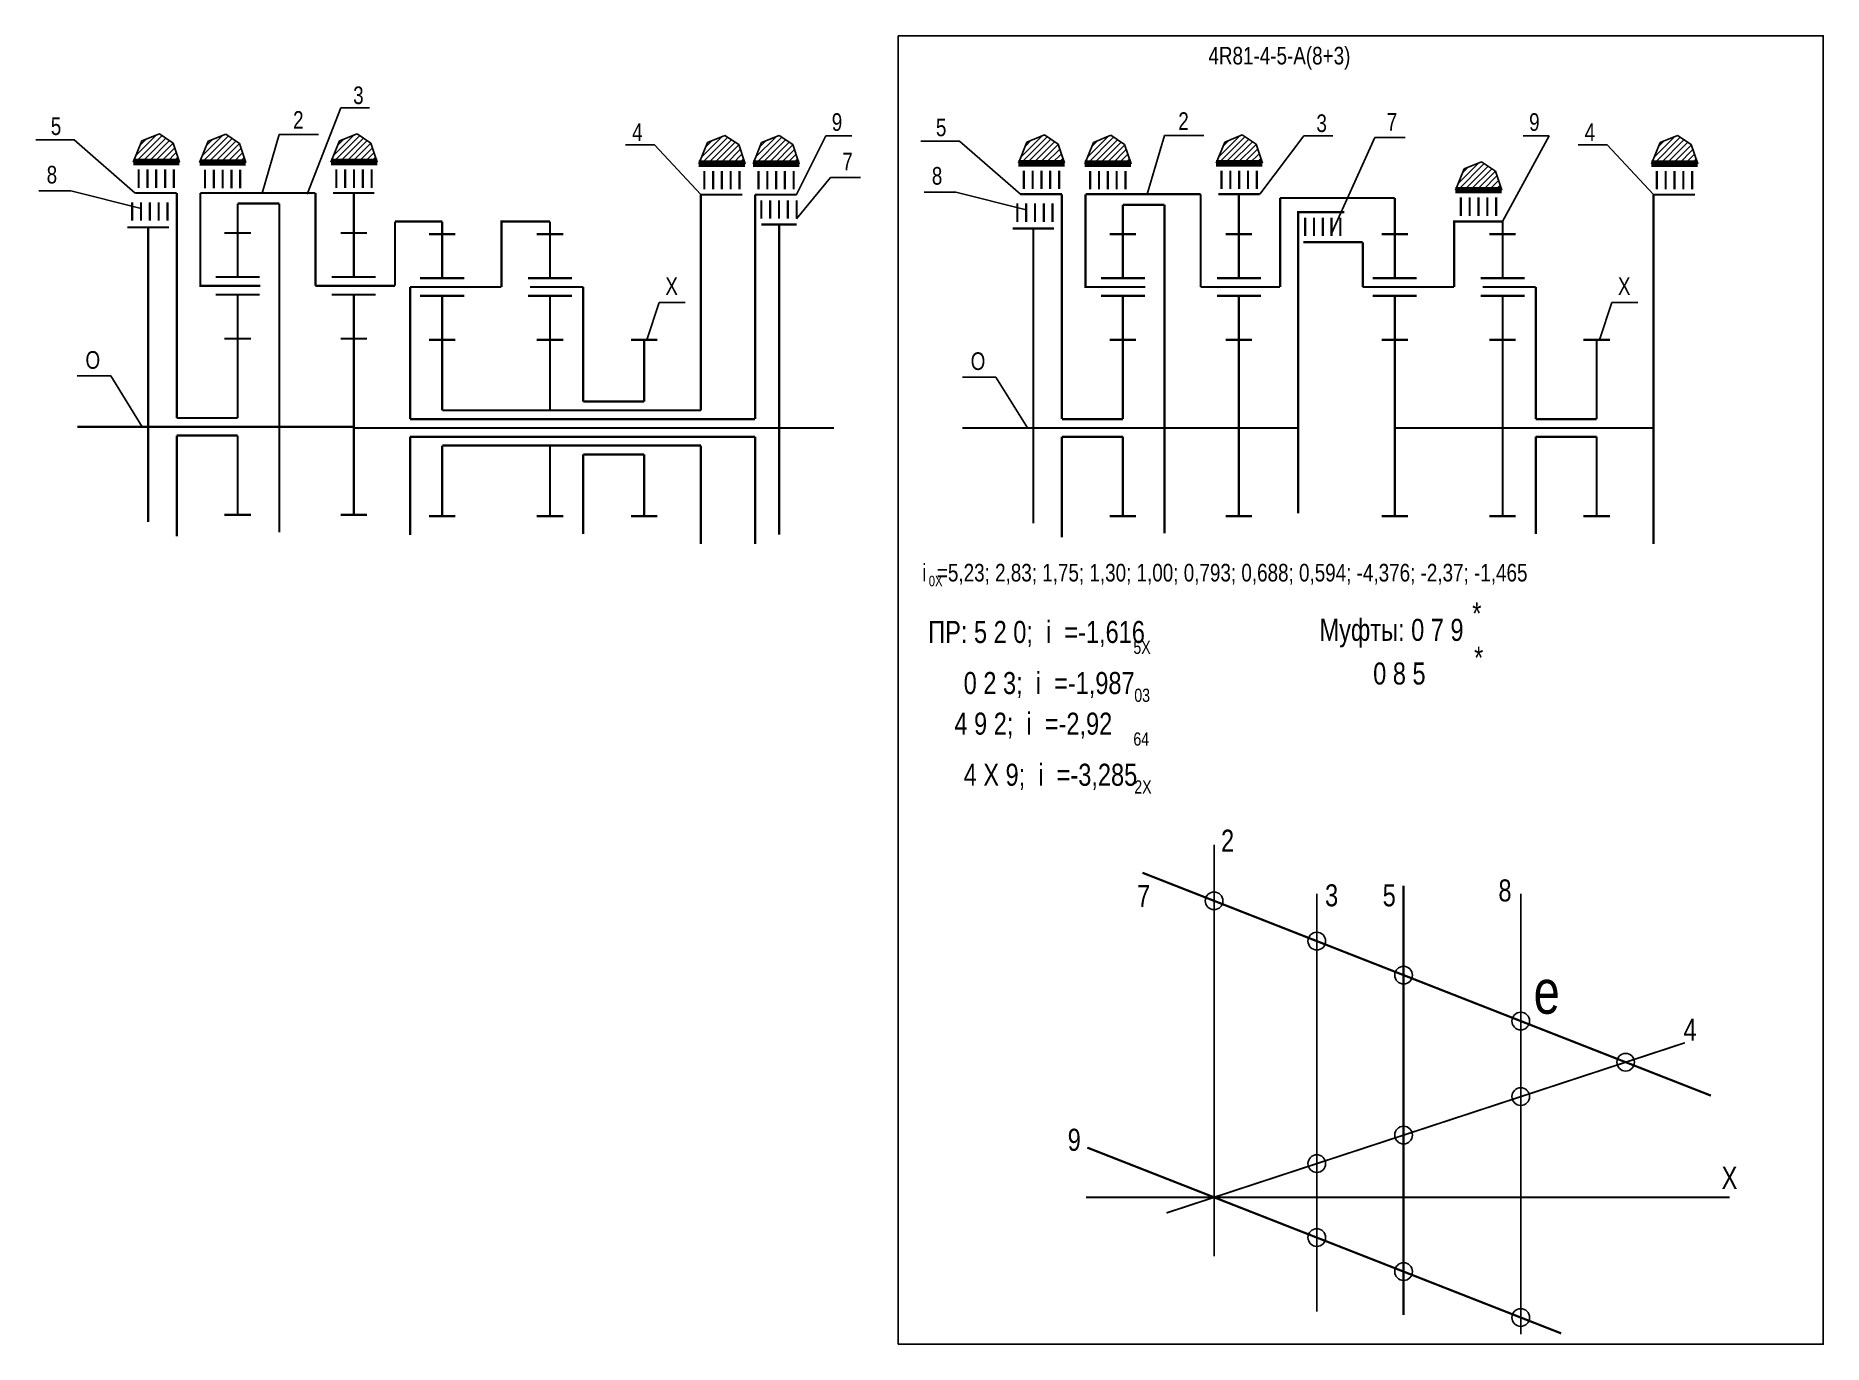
# Model space of a CAD drawing. Extents: x -548 to -142, y 153 to 450.
import ezdxf

# ---------------------------------------------------------------- set-up
doc = ezdxf.new("R2010")
doc.units = 0
doc.header["$LTSCALE"] = 15
doc.layers.get('0').update_dxf_attribs({"linetype": 'CONTINUOUS'})
doc.layers.add('DIM', color=92, linetype='CONTINUOUS')
doc.layers.add('MAIN', color=5, linetype='CONTINUOUS')
doc.styles.add('AMK', font='amk.shx', dxfattribs={"width": 0.8})

msp = doc.modelspace()

# ---------------------------------------------------------------- hatches: boundary and pattern name
at = {"layer": 'DIM'}
h = msp.add_hatch(dxfattribs=at)
h.set_pattern_fill('_USER', color=0, angle=45, style=0, pattern_type=0)
h.set_pattern_definition([(45, (-273.8526, -4.51), (-0.7071068, 0.7071068), [])])
h.paths.add_polyline_path([(-524.15, 426.01), (-526.09, 421.19), (-515.6, 421.19), (-517.04, 425.51), (-520.16, 427.63)])
h = msp.add_hatch(dxfattribs=at)
h.set_pattern_fill('_USER', color=0, angle=45, style=0, pattern_type=0)
h.set_pattern_definition([(45, (-258.784, -4.5974), (-0.7071068, 0.7071068), [])])
h.paths.add_polyline_path([(-509.08, 425.92), (-511.02, 421.1), (-500.53, 421.1), (-501.98, 425.42), (-505.09, 427.54)])
h = msp.add_hatch(dxfattribs=at)
h.set_pattern_fill('_USER', color=0, angle=45, style=0, pattern_type=0)
h.set_pattern_definition([(45, (-228.9586, -4.51), (-0.7071068, 0.7071068), [])])
h.paths.add_polyline_path([(-479.25, 426.01), (-481.2, 421.19), (-470.7, 421.19), (-472.15, 425.51), (-475.27, 427.63)])
h = msp.add_hatch(dxfattribs=at)
h.set_pattern_fill('_USER', color=0, angle=45, style=0, pattern_type=0)
h.set_pattern_definition([(45, (-145.4468, -4.873), (-0.7071068, 0.7071068), [])])
h.paths.add_polyline_path([(-395.74, 425.65), (-397.69, 420.83), (-387.19, 420.83), (-388.64, 425.15), (-391.75, 427.26)])
h = msp.add_hatch(dxfattribs=at)
h.set_pattern_fill('_USER', color=0, angle=45, style=0, pattern_type=0)
h.set_pattern_definition([(45, (-133.1404, -4.873), (-0.7071068, 0.7071068), [])])
h.paths.add_polyline_path([(-383.44, 425.65), (-385.38, 420.83), (-374.88, 420.83), (-376.33, 425.15), (-379.45, 427.26)])
h = msp.add_hatch(dxfattribs=at)
h.set_pattern_fill('_USER', color=0, angle=45, style=0, pattern_type=0)
h.set_pattern_definition([(45, (-72.9048, -4.7831), (-0.7071068, 0.7071068), [])])
h.paths.add_polyline_path([(-323.2, 425.74), (-325.14, 420.92), (-314.65, 420.92), (-316.1, 425.24), (-319.21, 427.35)])
h = msp.add_hatch(dxfattribs=at)
h.set_pattern_fill('_USER', color=0, angle=45, style=0, pattern_type=0)
h.set_pattern_definition([(45, (-57.8362, -4.8705), (-0.7071068, 0.7071068), [])])
h.paths.add_polyline_path([(-308.13, 425.65), (-310.08, 420.83), (-299.58, 420.83), (-301.03, 425.15), (-304.14, 427.27)])
h = msp.add_hatch(dxfattribs=at)
h.set_pattern_fill('_USER', color=0, angle=45, style=0, pattern_type=0)
h.set_pattern_definition([(45, (-28.0108, -4.7831), (-0.7071068, 0.7071068), [])])
h.paths.add_polyline_path([(-278.31, 425.74), (-280.25, 420.92), (-269.75, 420.92), (-271.2, 425.24), (-274.32, 427.35)])
h = msp.add_hatch(dxfattribs=at)
h.set_pattern_fill('_USER', color=0, angle=45, style=0, pattern_type=0)
h.set_pattern_definition([(45, (70.803, -4.873), (-0.7071068, 0.7071068), [])])
h.paths.add_polyline_path([(-179.49, 425.65), (-181.44, 420.83), (-170.94, 420.83), (-172.39, 425.15), (-175.5, 427.26)])
h = msp.add_hatch(dxfattribs=at)
h.set_pattern_fill('_USER', color=0, angle=45, style=0, pattern_type=0)
h.set_pattern_definition([(45, (26.3175, -10.8822), (-0.7071068, 0.7071068), [])])
h.paths.add_polyline_path([(-223.98, 419.64), (-225.92, 414.82), (-215.43, 414.82), (-216.87, 419.14), (-219.99, 421.25)])

# ---------------------------------------------------------------- linework, layer by layer
at = {"const_width": 0.4}
for points in [[(-280.72, 266.24), (-280.72, 172.82)], [(-257.4, 255.14), (-257.4, 160.27)], [(-211.1, 255.14), (-211.1, 155.11)], [(-291.52, 182.67), (-173.85, 221.29)]]:
    msp.add_lwpolyline(points, dxfattribs=at)
at = {"layer": 'DIM', "color": 0}
for p, q in [((-478.99, 433.5), (-486.62, 413.9)), ((-478.99, 433.5), (-472.42, 433.5)), ((-548.22, 426.23), (-539.49, 426.23)), ((-539.49, 426.23), (-525.63, 414.17)), ((-524.15, 426.01), (-520.16, 427.63)), ((-520.16, 427.63), (-517.04, 425.51)), ((-509.08, 425.92), (-505.09, 427.54)), ((-505.09, 427.54), (-501.98, 425.42)), ((-492.95, 427.47), (-496.85, 414.17)), ((-492.95, 427.47), (-484.02, 427.47)), ((-479.25, 426.01), (-475.27, 427.63)), ((-475.27, 427.63), (-472.15, 425.51)), ((-395.74, 425.65), (-391.75, 427.26)), ((-391.75, 427.26), (-388.64, 425.15)), ((-383.44, 425.65), (-379.45, 427.26)), ((-379.45, 427.26), (-376.33, 425.15)), ((-368.89, 427.18), (-375.5, 413.81)), ((-368.89, 427.18), (-362.98, 427.18)), ((-323.2, 425.74), (-319.21, 427.35)), ((-319.21, 427.35), (-316.1, 425.24)), ((-308.13, 425.65), (-304.14, 427.27)), ((-304.14, 427.27), (-301.03, 425.15)), ((-292, 427.2), (-295.9, 413.9)), ((-292, 427.2), (-283.07, 427.2)), ((-278.31, 425.74), (-274.32, 427.35)), ((-274.32, 427.35), (-271.2, 425.24)), ((-260.33, 427.17), (-270.37, 413.9)), ((-260.33, 427.17), (-253.76, 427.17)), ((-244.2, 426.79), (-254.05, 404.96)), ((-244.2, 426.79), (-237.34, 426.79)), ((-204.67, 427.18), (-215.22, 407.7)), ((-210.58, 427.18), (-204.67, 427.18)), ((-179.49, 425.65), (-175.5, 427.26)), ((-175.5, 427.26), (-172.39, 425.15)), ((-526.09, 421.19), (-524.15, 426.01)), ((-517.04, 425.51), (-515.6, 421.19)), ((-511.02, 421.1), (-509.08, 425.92)), ((-501.98, 425.42), (-500.53, 421.1)), ((-481.2, 421.19), (-479.25, 426.01)), ((-472.15, 425.51), (-470.7, 421.19)), ((-414.32, 425.1), (-407.75, 425.1)), ((-407.75, 425.1), (-397.22, 413.81)), ((-397.69, 420.83), (-395.74, 425.65)), ((-388.64, 425.15), (-387.19, 420.83)), ((-385.38, 420.83), (-383.44, 425.65)), ((-376.33, 425.15), (-374.88, 420.83)), ((-347.27, 425.95), (-338.54, 425.95)), ((-338.54, 425.95), (-324.68, 413.9)), ((-325.14, 420.92), (-323.2, 425.74)), ((-316.1, 425.24), (-314.65, 420.92)), ((-310.08, 420.83), (-308.13, 425.65)), ((-301.03, 425.15), (-299.58, 420.83)), ((-280.25, 420.92), (-278.31, 425.74)), ((-271.2, 425.24), (-269.75, 420.92)), ((-198.07, 425.1), (-191.5, 425.1)), ((-191.5, 425.1), (-180.97, 413.81)), ((-181.44, 420.83), (-179.49, 425.65)), ((-172.39, 425.15), (-170.94, 420.83)), ((-524.84, 421), (-517.93, 421)), ((-479.95, 421), (-473.03, 421)), ((-396.43, 420.64), (-389.52, 420.64)), ((-384.13, 420.64), (-377.21, 420.64)), ((-323.89, 420.73), (-316.98, 420.73)), ((-279, 420.73), (-272.08, 420.73)), ((-225.92, 414.82), (-223.98, 419.64)), ((-223.98, 419.64), (-219.99, 421.25)), ((-219.99, 421.25), (-216.87, 419.14)), ((-216.87, 419.14), (-215.43, 414.82)), ((-180.18, 420.64), (-173.27, 420.64)), ((-540.26, 414.65), (-547.52, 414.65)), ((-540.26, 414.65), (-524.32, 410.63)), ((-367.81, 417.73), (-375.49, 408.33)), ((-367.81, 417.73), (-360.95, 417.73)), ((-339.31, 414.38), (-346.57, 414.38)), ((-339.31, 414.38), (-323.38, 410.35)), ((-224.67, 414.63), (-217.76, 414.63)), ((-406.67, 389.3), (-409.49, 380.84)), ((-406.67, 389.3), (-400.76, 389.3)), ((-190.42, 389.3), (-193.24, 380.84)), ((-190.42, 389.3), (-184.51, 389.3)), ((-531.18, 372.67), (-538.79, 372.67)), ((-531.18, 372.67), (-524.05, 361.11)), ((-330.24, 372.4), (-337.84, 372.4)), ((-330.24, 372.4), (-323.1, 360.84))]:
    msp.add_line(p, q, dxfattribs=at)
for points, const_width in [([(-516.21, 414.17), (-516.21, 363.11)], 0.5), ([(-506.61, 393.11), (-510.85, 393.11), (-510.85, 414.17)], 0.5), ([(-484.73, 414.17), (-510.85, 414.17)], 0.5), ([(-484.73, 393.11), (-484.73, 414.17)], 0.5), ([(-397.22, 413.81), (-397.22, 364.84)], 0.5), ([(-384.91, 413.81), (-384.91, 362.84)], 0.5), ([(-315.27, 413.9), (-315.27, 362.84)], 0.5), ([(-305.67, 392.84), (-309.9, 392.84), (-309.9, 413.9)], 0.5), ([(-283.78, 413.9), (-309.9, 413.9)], 0.5), ([(-283.78, 392.84), (-283.78, 413.9)], 0.5), ([(-180.97, 413.81), (-180.97, 360.84)], 0.5), ([(-502.37, 411.77), (-492.93, 411.77)], 0.5), ([(-492.93, 411.77), (-492.93, 337.18)], 0.5), ([(-301.42, 411.49), (-291.99, 411.49)], 0.5), ([(-291.99, 411.49), (-291.99, 336.91)], 0.5), ([(-265.72, 392.84), (-265.72, 413.04)], 0.5), ([(-239.7, 413.04), (-265.72, 413.04)], 0.5), ([(-261.64, 341.46), (-261.64, 409.83), (-251.12, 409.83)], 0.5), ([(-527.39, 406.39), (-518, 406.39)], 0.5), ([(-522.69, 406.39), (-522.69, 339.49)], 0.5), ([(-466.67, 393.11), (-466.67, 407.7)], 0.5), ([(-455.95, 407.7), (-466.67, 407.7)], 0.5), ([(-431.47, 407.7), (-442.49, 407.7), (-442.49, 392.84)], 0.5), ([(-383.49, 407.03), (-375.45, 407.03)], 0.5), ([(-379.47, 407.03), (-379.47, 336.64)], 0.5), ([(-326.44, 406.11), (-317.05, 406.11)], 0.5), ([(-321.75, 406.11), (-321.75, 339.22)], 0.5), ([(-215.22, 407.7), (-226.24, 407.7), (-226.24, 392.84)], 0.5), ([(-246.97, 403.01), (-246.97, 392.84)], 0.5), ([(-463.22, 392.84), (-463.22, 362.84)], 0.5), ([(-423.93, 392.84), (-423.93, 366.84)], 0.5), ([(-207.68, 392.84), (-207.68, 362.84)], 0.5), ([(-423.93, 366.84), (-410.12, 366.84)], 0.5), ([(-538.8, 361.11), (-476.03, 361.11)], 0.5), ([(-516.21, 363.11), (-502.37, 363.11)], 0.5), ([(-463.22, 362.84), (-384.91, 362.84)], 0.5), ([(-455.95, 364.84), (-397.22, 364.84)], 0.5), ([(-315.27, 362.84), (-301.42, 362.84)], 0.5), ([(-207.68, 362.84), (-193.87, 362.84)], 0.5), ([(-516.21, 359.11), (-502.37, 359.11)], 0.5), ([(-516.21, 359.11), (-516.21, 336.27)], 0.5), ([(-476.03, 360.84), (-366.99, 360.84)], 0.5), ([(-463.22, 358.84), (-384.91, 358.84)], 0.5), ([(-463.22, 358.84), (-463.22, 336.57)], 0.5), ([(-455.95, 360.84), (-425.34, 360.84)], 0.5), ([(-384.91, 358.84), (-384.91, 334.49)], 0.5), ([(-337.85, 360.84), (-261.64, 360.84)], 0.5), ([(-315.27, 358.84), (-301.42, 358.84)], 0.5), ([(-315.27, 358.84), (-315.27, 335.99)], 0.5), ([(-239.7, 360.84), (-209.09, 360.84)], 0.5), ([(-239.7, 360.84), (-180.97, 360.84)], 0.5), ([(-207.68, 358.84), (-193.87, 358.84)], 0.5), ([(-207.68, 358.84), (-207.68, 336.78)], 0.5), ([(-180.97, 360.84), (-180.97, 334.49)], 0.5), ([(-455.95, 356.84), (-397.22, 356.84)], 0.5), ([(-423.93, 354.84), (-423.93, 336.78)], 0.5), ([(-423.93, 354.84), (-410.12, 354.84)], 0.5), ([(-397.22, 356.84), (-397.22, 334.49)], 0.5), ([(-167.93, 209.3), (-296.99, 259.89)], 0.5), ([(-237.7, 256.94), (-237.7, 159.48)], 0.5), ([(-201.92, 155.33), (-309.5, 197.5)], 0.5), ([(-309.78, 186.22), (-163.68, 186.22)], 0.4)]:
    msp.add_lwpolyline(points, dxfattribs=dict(at, const_width=const_width))
for centre in [(-280.72, 253.51), (-257.4, 244.37), (-237.7, 236.65), (-211.1, 226.22), (-187.29, 216.88), (-211.1, 209.07), (-237.7, 200.34), (-257.4, 193.87), (-257.4, 177.08), (-237.7, 169.36), (-211.1, 158.93)]:
    msp.add_circle(centre, 2, dxfattribs=at)
at = {"layer": 'MAIN'}
for points in [[(-352.43, 152.87), (-352.43, 449.87)], [(-352.43, 449.87), (-142.43, 449.87), (-142.43, 152.87), (-352.43, 152.87)]]:
    msp.add_lwpolyline(points, dxfattribs=at)
at = {"layer": 'MAIN', "color": 0}
for points, const_width in [([(-526.09, 421.19), (-515.6, 421.19)], 1.5), ([(-516.86, 419.54), (-516.86, 415.34)], 0.5), ([(-511.02, 421.1), (-500.53, 421.1)], 1.5), ([(-501.79, 419.45), (-501.79, 415.25)], 0.5), ([(-481.2, 421.19), (-470.7, 421.19)], 1.5), ([(-471.97, 419.54), (-471.97, 415.34)], 0.5), ([(-397.69, 420.83), (-387.19, 420.83)], 1.5), ([(-388.45, 419.18), (-388.45, 414.98)], 0.5), ([(-385.38, 420.83), (-374.88, 420.83)], 1.5), ([(-376.15, 419.18), (-376.15, 414.98)], 0.5), ([(-325.14, 420.92), (-314.65, 420.92)], 1.5), ([(-315.91, 419.27), (-315.91, 415.07)], 0.5), ([(-310.08, 420.83), (-299.58, 420.83)], 1.5), ([(-300.84, 419.18), (-300.84, 414.98)], 0.5), ([(-280.25, 420.92), (-269.75, 420.92)], 1.5), ([(-271.02, 419.27), (-271.02, 415.07)], 0.5), ([(-181.44, 420.83), (-170.94, 420.83)], 1.5), ([(-172.2, 419.18), (-172.2, 414.98)], 0.5), ([(-525.63, 414.17), (-516.21, 414.17)], 0.5), ([(-480.73, 414.17), (-471.32, 414.17)], 0.5), ([(-476.03, 405.11), (-476.03, 414.17)], 0.5), ([(-397.22, 413.81), (-387.81, 413.81)], 0.5), ([(-384.91, 413.81), (-375.5, 413.81)], 0.5), ([(-324.68, 413.9), (-315.27, 413.9)], 0.5), ([(-279.79, 413.9), (-270.37, 413.9)], 0.5), ([(-275.08, 404.84), (-275.08, 413.9)], 0.5), ([(-225.92, 414.82), (-215.43, 414.82)], 1.5), ([(-180.97, 413.81), (-171.56, 413.81)], 0.5), ([(-518.32, 412.08), (-518.32, 407.88)], 0.5), ([(-502.37, 405.11), (-502.37, 411.77)], 0.5), ([(-375.49, 412.53), (-375.49, 408.33)], 0.5), ([(-317.38, 411.81), (-317.38, 407.61)], 0.5), ([(-301.42, 404.84), (-301.42, 411.49)], 0.5), ([(-239.7, 404.84), (-239.7, 413.04)], 0.5), ([(-216.69, 413.17), (-216.69, 408.97)], 0.5), ([(-455.95, 404.84), (-455.95, 407.7)], 0.5), ([(-431.47, 394.84), (-431.47, 407.7)], 0.5), ([(-252.05, 408.6), (-252.05, 404.4)], 0.5), ([(-215.22, 394.84), (-215.22, 407.7)], 0.5), ([(-502.37, 405.11), (-505.37, 405.11)], 0.5), ([(-502.37, 395.11), (-502.37, 405.11)], 0.5), ([(-502.37, 405.11), (-499.37, 405.11)], 0.5), ([(-476.03, 405.11), (-479.03, 405.11)], 0.5), ([(-476.03, 395.11), (-476.03, 405.11)], 0.5), ([(-476.03, 405.11), (-473.03, 405.11)], 0.5), ([(-455.95, 404.84), (-458.95, 404.84)], 0.5), ([(-455.95, 394.84), (-455.95, 404.84)], 0.5), ([(-455.95, 404.84), (-452.95, 404.84)], 0.5), ([(-431.47, 404.84), (-434.47, 404.84)], 0.5), ([(-431.47, 404.84), (-428.47, 404.84)], 0.5), ([(-301.42, 404.84), (-304.42, 404.84)], 0.5), ([(-301.42, 394.84), (-301.42, 404.84)], 0.5), ([(-301.42, 404.84), (-298.42, 404.84)], 0.5), ([(-275.08, 404.84), (-278.08, 404.84)], 0.5), ([(-275.08, 394.84), (-275.08, 404.84)], 0.5), ([(-275.08, 404.84), (-272.08, 404.84)], 0.5), ([(-260.45, 403.01), (-246.97, 403.01)], 0.5), ([(-239.7, 404.84), (-242.7, 404.84)], 0.5), ([(-239.7, 394.84), (-239.7, 404.84)], 0.5), ([(-239.7, 404.84), (-236.7, 404.84)], 0.5), ([(-215.22, 404.84), (-218.22, 404.84)], 0.5), ([(-215.22, 404.84), (-212.22, 404.84)], 0.5), ([(-502.37, 391.11), (-507.37, 391.11)], 0.5), ([(-497.23, 393.11), (-506.61, 393.11)], 0.5), ([(-502.37, 381.11), (-502.37, 391.11), (-497.37, 391.11)], 0.5), ([(-466.67, 393.11), (-484.73, 393.11)], 0.5), ([(-476.03, 391.11), (-481.03, 391.11)], 0.5), ([(-476.03, 381.11), (-476.03, 391.11), (-471.03, 391.11)], 0.5), ([(-442.49, 392.84), (-463.22, 392.84)], 0.5), ([(-455.95, 390.84), (-460.95, 390.84)], 0.5), ([(-455.95, 380.84), (-455.95, 390.84), (-450.95, 390.84)], 0.5), ([(-431.47, 390.84), (-436.47, 390.84)], 0.5), ([(-423.93, 392.84), (-435.99, 392.84)], 0.5), ([(-431.47, 380.84), (-431.47, 390.84), (-426.47, 390.84)], 0.5), ([(-301.42, 390.84), (-306.42, 390.84)], 0.5), ([(-296.29, 392.84), (-305.67, 392.84)], 0.5), ([(-301.42, 380.84), (-301.42, 390.84), (-296.42, 390.84)], 0.5), ([(-265.72, 392.84), (-283.78, 392.84)], 0.5), ([(-275.08, 390.84), (-280.08, 390.84)], 0.5), ([(-275.08, 380.84), (-275.08, 390.84), (-270.08, 390.84)], 0.5), ([(-226.24, 392.84), (-246.97, 392.84)], 0.5), ([(-239.7, 390.84), (-244.7, 390.84)], 0.5), ([(-239.7, 380.84), (-239.7, 390.84), (-234.7, 390.84)], 0.5), ([(-215.22, 390.84), (-220.22, 390.84)], 0.5), ([(-207.68, 392.84), (-219.74, 392.84)], 0.5), ([(-215.22, 380.84), (-215.22, 390.84), (-210.22, 390.84)], 0.5), ([(-502.37, 381.11), (-505.37, 381.11)], 0.5), ([(-502.37, 363.11), (-502.37, 381.11)], 0.5), ([(-502.37, 381.11), (-499.37, 381.11)], 0.5), ([(-476.03, 381.11), (-479.03, 381.11)], 0.5), ([(-476.03, 361.11), (-476.03, 381.11)], 0.5), ([(-476.03, 381.11), (-473.03, 381.11)], 0.5), ([(-455.95, 380.84), (-458.95, 380.84)], 0.5), ([(-455.95, 364.84), (-455.95, 380.84)], 0.5), ([(-455.95, 380.84), (-452.95, 380.84)], 0.5), ([(-431.47, 380.84), (-434.47, 380.84)], 0.5), ([(-431.47, 364.84), (-431.47, 380.84)], 0.5), ([(-431.47, 380.84), (-428.47, 380.84)], 0.5), ([(-410.12, 380.84), (-413.12, 380.84)], 0.5), ([(-410.12, 380.84), (-407.12, 380.84)], 0.5), ([(-410.12, 366.84), (-410.12, 380.84)], 0.5), ([(-301.42, 380.84), (-304.42, 380.84)], 0.5), ([(-301.42, 362.84), (-301.42, 380.84)], 0.5), ([(-301.42, 380.84), (-298.42, 380.84)], 0.5), ([(-275.08, 380.84), (-278.08, 380.84)], 0.5), ([(-275.08, 360.84), (-275.08, 380.84)], 0.5), ([(-275.08, 380.84), (-272.08, 380.84)], 0.5), ([(-239.7, 380.84), (-242.7, 380.84)], 0.5), ([(-239.7, 360.84), (-239.7, 380.84)], 0.5), ([(-239.7, 380.84), (-236.7, 380.84)], 0.5), ([(-215.22, 380.84), (-218.22, 380.84)], 0.5), ([(-215.22, 360.84), (-215.22, 380.84)], 0.5), ([(-215.22, 380.84), (-212.22, 380.84)], 0.5), ([(-193.87, 380.84), (-196.87, 380.84)], 0.5), ([(-193.87, 380.84), (-190.87, 380.84)], 0.5), ([(-193.87, 362.84), (-193.87, 380.84)], 0.5), ([(-476.03, 361.11), (-476.03, 341.11)], 0.5), ([(-502.37, 359.11), (-502.37, 341.11)], 0.5), ([(-301.42, 358.84), (-301.42, 340.84)], 0.5), ([(-275.08, 360.84), (-275.08, 340.84)], 0.5), ([(-239.7, 360.84), (-239.7, 340.84)], 0.5), ([(-215.22, 360.84), (-215.22, 340.84)], 0.5), ([(-193.87, 358.84), (-193.87, 340.84)], 0.5), ([(-455.95, 356.84), (-455.95, 340.84)], 0.5), ([(-431.47, 356.84), (-431.47, 340.84)], 0.5), ([(-410.12, 354.84), (-410.12, 340.84)], 0.5), ([(-502.37, 341.11), (-505.37, 341.11)], 0.5), ([(-502.37, 341.11), (-499.37, 341.11)], 0.5), ([(-476.03, 341.11), (-479.03, 341.11)], 0.5), ([(-476.03, 341.11), (-473.03, 341.11)], 0.5), ([(-455.95, 340.84), (-458.95, 340.84)], 0.5), ([(-455.95, 340.84), (-452.95, 340.84)], 0.5), ([(-431.47, 340.84), (-434.47, 340.84)], 0.5), ([(-431.47, 340.84), (-428.47, 340.84)], 0.5), ([(-410.12, 340.84), (-413.12, 340.84)], 0.5), ([(-410.12, 340.84), (-407.12, 340.84)], 0.5), ([(-301.42, 340.84), (-304.42, 340.84)], 0.5), ([(-301.42, 340.84), (-298.42, 340.84)], 0.5), ([(-275.08, 340.84), (-278.08, 340.84)], 0.5), ([(-275.08, 340.84), (-272.08, 340.84)], 0.5), ([(-239.7, 340.84), (-242.7, 340.84)], 0.5), ([(-239.7, 340.84), (-236.7, 340.84)], 0.5), ([(-215.22, 340.84), (-218.22, 340.84)], 0.5), ([(-215.22, 340.84), (-212.22, 340.84)], 0.5), ([(-193.87, 340.84), (-196.87, 340.84)], 0.5), ([(-193.87, 340.84), (-190.87, 340.84)], 0.5)]:
    msp.add_lwpolyline(points, dxfattribs=dict(at, const_width=const_width))
for points in [[(-524.86, 419.54, 0.5, 0.5, 0), (-524.86, 415.34, 0.5, 0.5, 0)], [(-522.86, 419.54, 0.5, 0.5, 0), (-522.86, 415.34, 0.5, 0.5, 0)], [(-520.86, 419.54, 0.5, 0.5, 0), (-520.86, 415.34, 0.5, 0.5, 0)], [(-518.86, 419.54, 0.5, 0.5, 0), (-518.86, 415.34, 0.5, 0.5, 0)], [(-509.79, 419.45, 0.5, 0.5, 0), (-509.79, 415.25, 0.5, 0.5, 0)], [(-507.79, 419.45, 0.5, 0.5, 0), (-507.79, 415.25, 0.5, 0.5, 0)], [(-505.79, 419.45, 0.5, 0.5, 0), (-505.79, 415.25, 0.5, 0.5, 0)], [(-503.79, 419.45, 0.5, 0.5, 0), (-503.79, 415.25, 0.5, 0.5, 0)], [(-479.97, 419.54, 0.5, 0.5, 0), (-479.97, 415.34, 0.5, 0.5, 0)], [(-477.97, 419.54, 0.5, 0.5, 0), (-477.97, 415.34, 0.5, 0.5, 0)], [(-475.97, 419.54, 0.5, 0.5, 0), (-475.97, 415.34, 0.5, 0.5, 0)], [(-473.97, 419.54, 0.5, 0.5, 0), (-473.97, 415.34, 0.5, 0.5, 0)], [(-396.45, 419.18, 0.5, 0.5, 0), (-396.45, 414.98, 0.5, 0.5, 0)], [(-394.45, 419.18, 0.5, 0.5, 0), (-394.45, 414.98, 0.5, 0.5, 0)], [(-392.45, 419.18, 0.5, 0.5, 0), (-392.45, 414.98, 0.5, 0.5, 0)], [(-390.45, 419.18, 0.5, 0.5, 0), (-390.45, 414.98, 0.5, 0.5, 0)], [(-384.15, 419.18, 0.5, 0.5, 0), (-384.15, 414.98, 0.5, 0.5, 0)], [(-382.15, 419.18, 0.5, 0.5, 0), (-382.15, 414.98, 0.5, 0.5, 0)], [(-380.15, 419.18, 0.5, 0.5, 0), (-380.15, 414.98, 0.5, 0.5, 0)], [(-378.15, 419.18, 0.5, 0.5, 0), (-378.15, 414.98, 0.5, 0.5, 0)], [(-323.91, 419.27, 0.5, 0.5, 0), (-323.91, 415.07, 0.5, 0.5, 0)], [(-321.91, 419.27, 0.5, 0.5, 0), (-321.91, 415.07, 0.5, 0.5, 0)], [(-319.91, 419.27, 0.5, 0.5, 0), (-319.91, 415.07, 0.5, 0.5, 0)], [(-317.91, 419.27, 0.5, 0.5, 0), (-317.91, 415.07, 0.5, 0.5, 0)], [(-308.84, 419.18, 0.5, 0.5, 0), (-308.84, 414.98, 0.5, 0.5, 0)], [(-306.84, 419.18, 0.5, 0.5, 0), (-306.84, 414.98, 0.5, 0.5, 0)], [(-304.84, 419.18, 0.5, 0.5, 0), (-304.84, 414.98, 0.5, 0.5, 0)], [(-302.84, 419.18, 0.5, 0.5, 0), (-302.84, 414.98, 0.5, 0.5, 0)], [(-279.02, 419.27, 0.5, 0.5, 0), (-279.02, 415.07, 0.5, 0.5, 0)], [(-277.02, 419.27, 0.5, 0.5, 0), (-277.02, 415.07, 0.5, 0.5, 0)], [(-275.02, 419.27, 0.5, 0.5, 0), (-275.02, 415.07, 0.5, 0.5, 0)], [(-273.02, 419.27, 0.5, 0.5, 0), (-273.02, 415.07, 0.5, 0.5, 0)], [(-180.2, 419.18, 0.5, 0.5, 0), (-180.2, 414.98, 0.5, 0.5, 0)], [(-178.2, 419.18, 0.5, 0.5, 0), (-178.2, 414.98, 0.5, 0.5, 0)], [(-176.2, 419.18, 0.5, 0.5, 0), (-176.2, 414.98, 0.5, 0.5, 0)], [(-174.2, 419.18, 0.5, 0.5, 0), (-174.2, 414.98, 0.5, 0.5, 0)], [(-526.32, 412.08, 0.5, 0.5, 0), (-526.32, 407.88, 0.5, 0.5, 0)], [(-524.32, 412.08, 0.5, 0.5, 0), (-524.32, 407.88, 0.5, 0.5, 0)], [(-522.32, 412.08, 0.5, 0.5, 0), (-522.32, 407.88, 0.5, 0.5, 0)], [(-520.32, 412.08, 0.5, 0.5, 0), (-520.32, 407.88, 0.5, 0.5, 0)], [(-383.49, 412.53, 0.5, 0.5, 0), (-383.49, 408.33, 0.5, 0.5, 0)], [(-381.49, 412.53, 0.5, 0.5, 0), (-381.49, 408.33, 0.5, 0.5, 0)], [(-379.49, 412.53, 0.5, 0.5, 0), (-379.49, 408.33, 0.5, 0.5, 0)], [(-377.49, 412.53, 0.5, 0.5, 0), (-377.49, 408.33, 0.5, 0.5, 0)], [(-325.38, 411.81, 0.5, 0.5, 0), (-325.38, 407.61, 0.5, 0.5, 0)], [(-323.38, 411.81, 0.5, 0.5, 0), (-323.38, 407.61, 0.5, 0.5, 0)], [(-321.38, 411.81, 0.5, 0.5, 0), (-321.38, 407.61, 0.5, 0.5, 0)], [(-319.38, 411.81, 0.5, 0.5, 0), (-319.38, 407.61, 0.5, 0.5, 0)], [(-224.69, 413.17, 0.5, 0.5, 0), (-224.69, 408.97, 0.5, 0.5, 0)], [(-222.69, 413.17, 0.5, 0.5, 0), (-222.69, 408.97, 0.5, 0.5, 0)], [(-220.69, 413.17, 0.5, 0.5, 0), (-220.69, 408.97, 0.5, 0.5, 0)], [(-218.69, 413.17, 0.5, 0.5, 0), (-218.69, 408.97, 0.5, 0.5, 0)], [(-260.05, 408.6, 0.5, 0.5, 0), (-260.05, 404.4, 0.5, 0.5, 0)], [(-258.05, 408.6, 0.5, 0.5, 0), (-258.05, 404.4, 0.5, 0.5, 0)], [(-256.05, 408.6, 0.5, 0.5, 0), (-256.05, 404.4, 0.5, 0.5, 0)], [(-254.05, 408.6, 0.5, 0.5, 0), (-254.05, 404.4, 0.5, 0.5, 0)], [(-497.37, 395.11, 0.5, 0.5, 0), (-507.37, 395.11, 0.5, 0.5, 0)], [(-471.03, 395.11, 0.5, 0.5, 0), (-481.03, 395.11, 0.5, 0.5, 0)], [(-450.95, 394.84, 0.5, 0.5, 0), (-460.95, 394.84, 0.5, 0.5, 0)], [(-426.47, 394.84, 0.5, 0.5, 0), (-436.47, 394.84, 0.5, 0.5, 0)], [(-296.42, 394.84, 0.5, 0.5, 0), (-306.42, 394.84, 0.5, 0.5, 0)], [(-270.08, 394.84, 0.5, 0.5, 0), (-280.08, 394.84, 0.5, 0.5, 0)], [(-234.7, 394.84, 0.5, 0.5, 0), (-244.7, 394.84, 0.5, 0.5, 0)], [(-210.22, 394.84, 0.5, 0.5, 0), (-220.22, 394.84, 0.5, 0.5, 0)]]:
    msp.add_lwpolyline(points, format="xyseb", dxfattribs=at)

# ---------------------------------------------------------------- texts
at = {"layer": 'DIM', "color": 0, "style": 'AMK', "width": 0.8}
for s, height, p in [('4R81-4-5-A(8+3)', 4, (-282, 443.35)), ('3', 4, (-476.16, 434.36)), ('5', 4, (-544.81, 427.34)), ('2', 4, (-489.8, 428.76)), ('9', 4, (-367.51, 428.28)), ('5', 4, (-343.87, 427.06)), ('2', 4, (-288.85, 428.49)), ('3', 4, (-257.49, 428.02)), ('7', 4, (-241.52, 428.35)), ('9', 4, (-209.2, 428.28)), ('4', 4, (-412.84, 425.98)), ('4', 4, (-196.59, 425.98)), ('7', 4, (-365.13, 419.3)), ('8', 4, (-545.74, 416.34)), ('8', 4, (-344.79, 416.07)), ('X', 4, (-405.29, 391.02)), ('X', 4, (-189.04, 391.02)), ('O', 4, (-536.93, 374.28)), ('O', 4, (-335.98, 374.01)), ('i  =5,23; 2,83; 1,75; 1,30; 1,00; 0,793; 0,688; 0,594; -4,376; -2,37; -1,465', 4, (-346.97, 326)), ('0X', 2.4, (-345.5, 324.9)), ('*', 5, (-222.12, 316.25)), (' ПР: 5 2 0;  i  =-1,616', 5, (-347.1, 312.04)), ('Муфты: 0 7 9', 5, (-256.78, 312.52)), ('5X', 3, (-299.04, 309.56)), ('*', 5, (-221.69, 306.18)), ('    0 2 3;  i  =-1,987', 5, (-343.51, 300.45)), ('       0 8 5', 5, (-255.01, 302.61)), ('03', 3, (-298.83, 298.67)), ('     4 9 2;  i  =-2,92', 5, (-347.1, 291.23)), ('64', 3, (-299.04, 288.74)), ('    4 X 9;  i  =-3,285', 5, (-343.51, 279.63)), ('2X', 3, (-298.83, 277.86)), ('2', 5, (-279.14, 264.66)), ('7', 5, (-298.21, 252.12)), ('3', 5, (-255.53, 252.26)), ('5', 5, (-242.45, 252.26)), ('8', 5, (-216.17, 253.37)), ('e', 10, (-208.18, 227.89)), ('4', 5, (-174.15, 221.76)), ('9', 5, (-313.95, 196.78)), ('X', 5, (-165.5, 188.14))]:
    msp.add_text(s, height=height, dxfattribs=at).set_placement(p)

doc.saveas('drawing.dxf')
